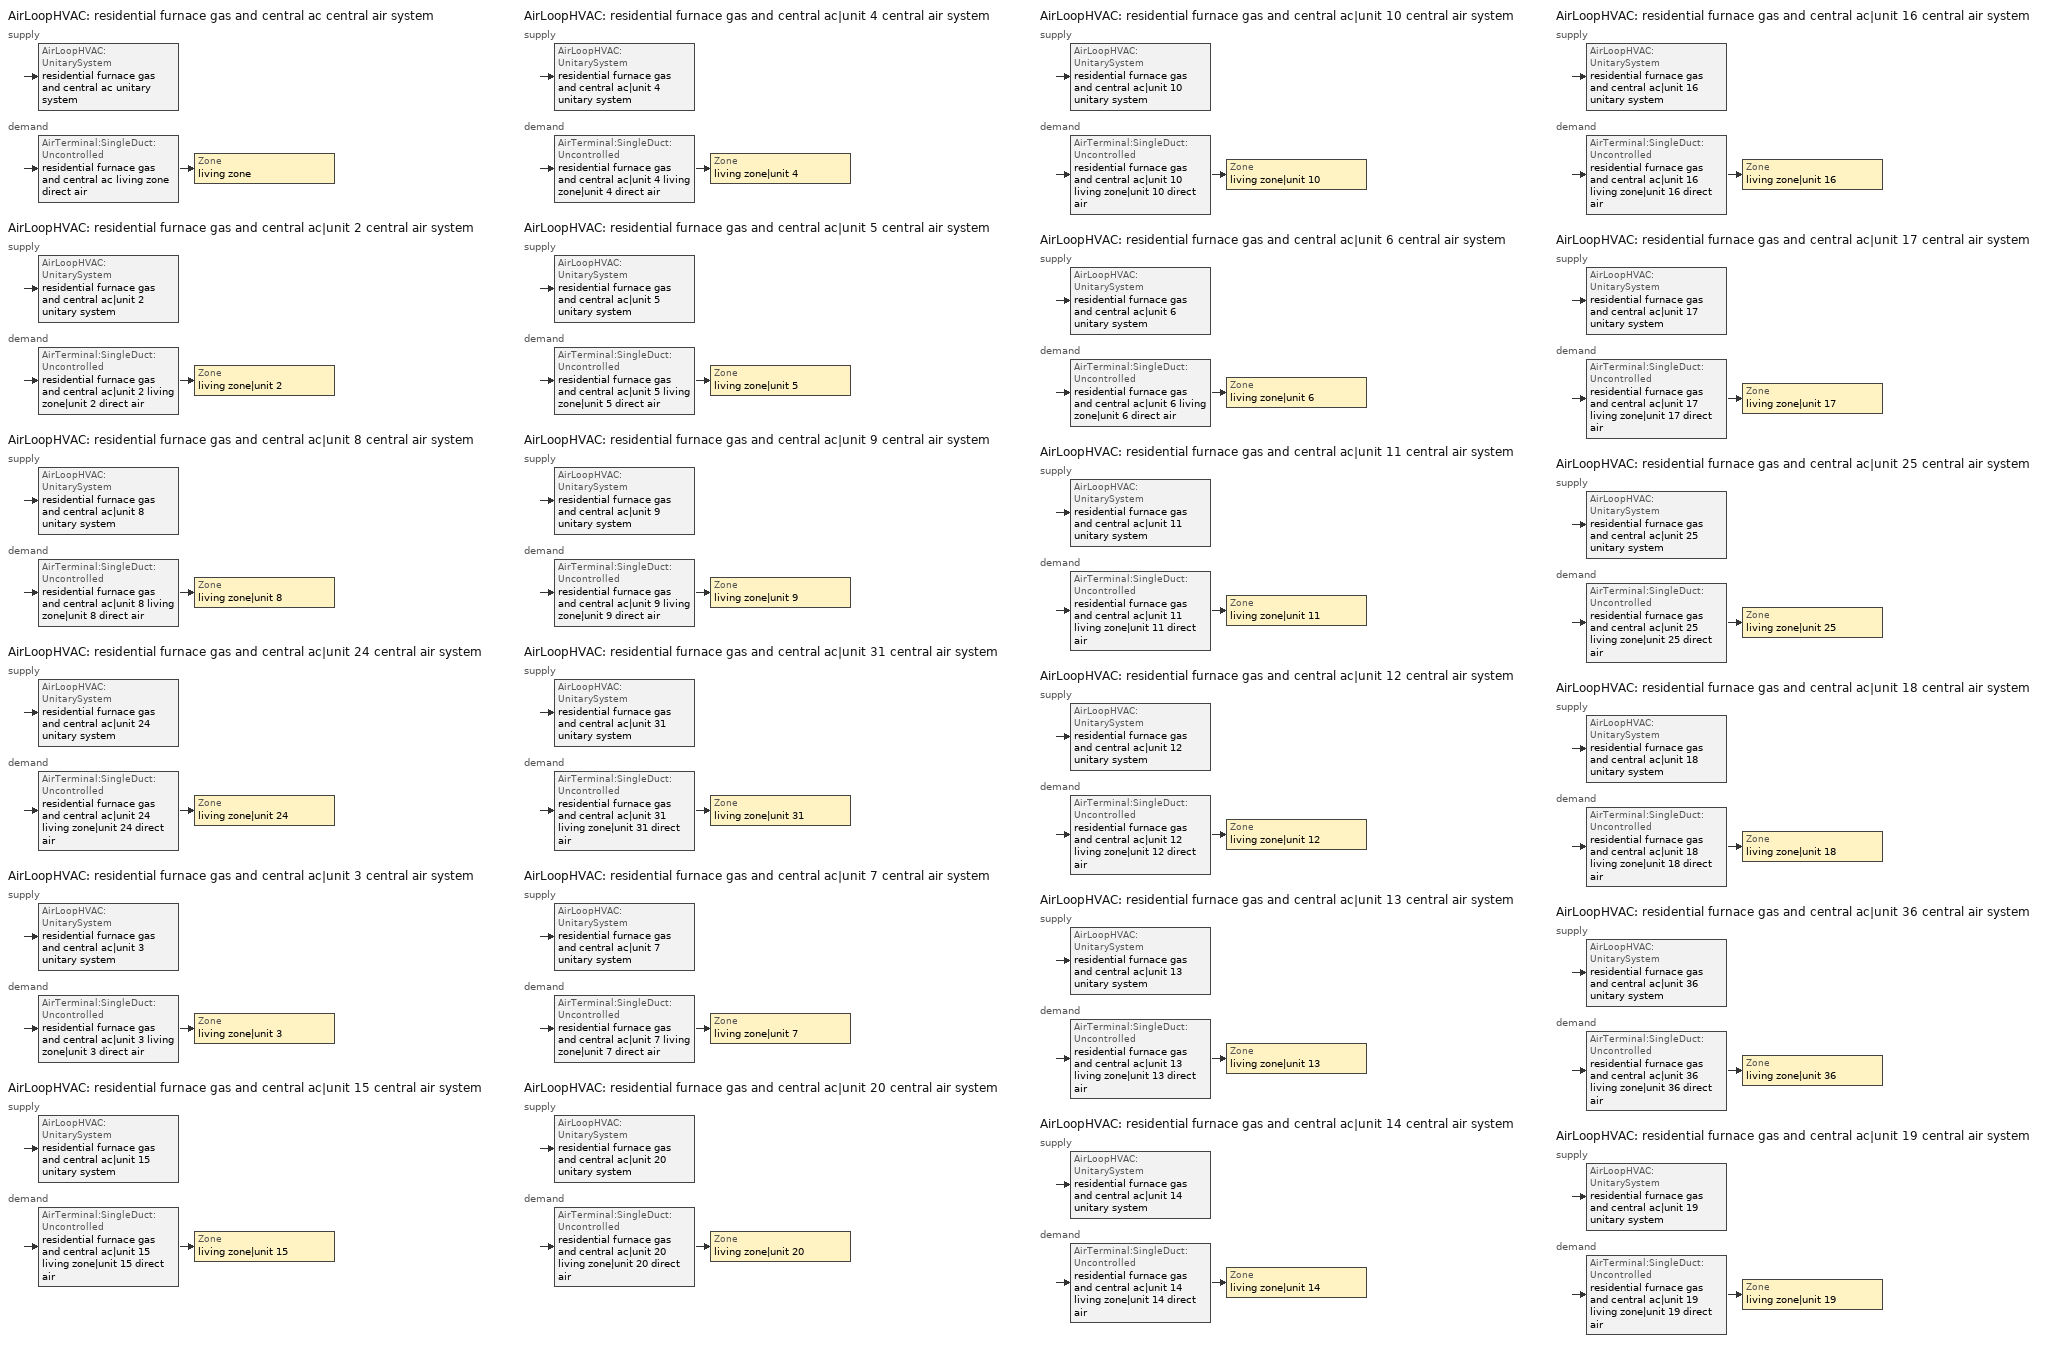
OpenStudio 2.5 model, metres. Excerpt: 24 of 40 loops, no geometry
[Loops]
AirLoopHVAC 'residential furnace gas and central ac central air system'
 supply: AirLoopHVAC:UnitarySystem 'residential furnace gas and central ac unitary system'
 demand: AirTerminal:SingleDuct:Uncontrolled 'residential furnace gas and central ac living zone direct air' > Zone 'living zone'
AirLoopHVAC 'residential furnace gas and central ac|unit 2 central air system'
 supply: AirLoopHVAC:UnitarySystem 'residential furnace gas and central ac|unit 2 unitary system'
 demand: AirTerminal:SingleDuct:Uncontrolled 'residential furnace gas and central ac|unit 2 living zone|unit 2 direct air' > Zone 'living zone|unit 2'
AirLoopHVAC 'residential furnace gas and central ac|unit 8 central air system'
 supply: AirLoopHVAC:UnitarySystem 'residential furnace gas and central ac|unit 8 unitary system'
 demand: AirTerminal:SingleDuct:Uncontrolled 'residential furnace gas and central ac|unit 8 living zone|unit 8 direct air' > Zone 'living zone|unit 8'
AirLoopHVAC 'residential furnace gas and central ac|unit 24 central air system'
 supply: AirLoopHVAC:UnitarySystem 'residential furnace gas and central ac|unit 24 unitary system'
 demand: AirTerminal:SingleDuct:Uncontrolled 'residential furnace gas and central ac|unit 24 living zone|unit 24 direct air' > Zone 'living zone|unit 24'
AirLoopHVAC 'residential furnace gas and central ac|unit 3 central air system'
 supply: AirLoopHVAC:UnitarySystem 'residential furnace gas and central ac|unit 3 unitary system'
 demand: AirTerminal:SingleDuct:Uncontrolled 'residential furnace gas and central ac|unit 3 living zone|unit 3 direct air' > Zone 'living zone|unit 3'
AirLoopHVAC 'residential furnace gas and central ac|unit 15 central air system'
 supply: AirLoopHVAC:UnitarySystem 'residential furnace gas and central ac|unit 15 unitary system'
 demand: AirTerminal:SingleDuct:Uncontrolled 'residential furnace gas and central ac|unit 15 living zone|unit 15 direct air' > Zone 'living zone|unit 15'
AirLoopHVAC 'residential furnace gas and central ac|unit 4 central air system'
 supply: AirLoopHVAC:UnitarySystem 'residential furnace gas and central ac|unit 4 unitary system'
 demand: AirTerminal:SingleDuct:Uncontrolled 'residential furnace gas and central ac|unit 4 living zone|unit 4 direct air' > Zone 'living zone|unit 4'
AirLoopHVAC 'residential furnace gas and central ac|unit 5 central air system'
 supply: AirLoopHVAC:UnitarySystem 'residential furnace gas and central ac|unit 5 unitary system'
 demand: AirTerminal:SingleDuct:Uncontrolled 'residential furnace gas and central ac|unit 5 living zone|unit 5 direct air' > Zone 'living zone|unit 5'
AirLoopHVAC 'residential furnace gas and central ac|unit 9 central air system'
 supply: AirLoopHVAC:UnitarySystem 'residential furnace gas and central ac|unit 9 unitary system'
 demand: AirTerminal:SingleDuct:Uncontrolled 'residential furnace gas and central ac|unit 9 living zone|unit 9 direct air' > Zone 'living zone|unit 9'
AirLoopHVAC 'residential furnace gas and central ac|unit 31 central air system'
 supply: AirLoopHVAC:UnitarySystem 'residential furnace gas and central ac|unit 31 unitary system'
 demand: AirTerminal:SingleDuct:Uncontrolled 'residential furnace gas and central ac|unit 31 living zone|unit 31 direct air' > Zone 'living zone|unit 31'
AirLoopHVAC 'residential furnace gas and central ac|unit 7 central air system'
 supply: AirLoopHVAC:UnitarySystem 'residential furnace gas and central ac|unit 7 unitary system'
 demand: AirTerminal:SingleDuct:Uncontrolled 'residential furnace gas and central ac|unit 7 living zone|unit 7 direct air' > Zone 'living zone|unit 7'
AirLoopHVAC 'residential furnace gas and central ac|unit 20 central air system'
 supply: AirLoopHVAC:UnitarySystem 'residential furnace gas and central ac|unit 20 unitary system'
 demand: AirTerminal:SingleDuct:Uncontrolled 'residential furnace gas and central ac|unit 20 living zone|unit 20 direct air' > Zone 'living zone|unit 20'
AirLoopHVAC 'residential furnace gas and central ac|unit 10 central air system'
 supply: AirLoopHVAC:UnitarySystem 'residential furnace gas and central ac|unit 10 unitary system'
 demand: AirTerminal:SingleDuct:Uncontrolled 'residential furnace gas and central ac|unit 10 living zone|unit 10 direct air' > Zone 'living zone|unit 10'
AirLoopHVAC 'residential furnace gas and central ac|unit 6 central air system'
 supply: AirLoopHVAC:UnitarySystem 'residential furnace gas and central ac|unit 6 unitary system'
 demand: AirTerminal:SingleDuct:Uncontrolled 'residential furnace gas and central ac|unit 6 living zone|unit 6 direct air' > Zone 'living zone|unit 6'
AirLoopHVAC 'residential furnace gas and central ac|unit 11 central air system'
 supply: AirLoopHVAC:UnitarySystem 'residential furnace gas and central ac|unit 11 unitary system'
 demand: AirTerminal:SingleDuct:Uncontrolled 'residential furnace gas and central ac|unit 11 living zone|unit 11 direct air' > Zone 'living zone|unit 11'
AirLoopHVAC 'residential furnace gas and central ac|unit 12 central air system'
 supply: AirLoopHVAC:UnitarySystem 'residential furnace gas and central ac|unit 12 unitary system'
 demand: AirTerminal:SingleDuct:Uncontrolled 'residential furnace gas and central ac|unit 12 living zone|unit 12 direct air' > Zone 'living zone|unit 12'
AirLoopHVAC 'residential furnace gas and central ac|unit 13 central air system'
 supply: AirLoopHVAC:UnitarySystem 'residential furnace gas and central ac|unit 13 unitary system'
 demand: AirTerminal:SingleDuct:Uncontrolled 'residential furnace gas and central ac|unit 13 living zone|unit 13 direct air' > Zone 'living zone|unit 13'
AirLoopHVAC 'residential furnace gas and central ac|unit 14 central air system'
 supply: AirLoopHVAC:UnitarySystem 'residential furnace gas and central ac|unit 14 unitary system'
 demand: AirTerminal:SingleDuct:Uncontrolled 'residential furnace gas and central ac|unit 14 living zone|unit 14 direct air' > Zone 'living zone|unit 14'
AirLoopHVAC 'residential furnace gas and central ac|unit 16 central air system'
 supply: AirLoopHVAC:UnitarySystem 'residential furnace gas and central ac|unit 16 unitary system'
 demand: AirTerminal:SingleDuct:Uncontrolled 'residential furnace gas and central ac|unit 16 living zone|unit 16 direct air' > Zone 'living zone|unit 16'
AirLoopHVAC 'residential furnace gas and central ac|unit 17 central air system'
 supply: AirLoopHVAC:UnitarySystem 'residential furnace gas and central ac|unit 17 unitary system'
 demand: AirTerminal:SingleDuct:Uncontrolled 'residential furnace gas and central ac|unit 17 living zone|unit 17 direct air' > Zone 'living zone|unit 17'
AirLoopHVAC 'residential furnace gas and central ac|unit 25 central air system'
 supply: AirLoopHVAC:UnitarySystem 'residential furnace gas and central ac|unit 25 unitary system'
 demand: AirTerminal:SingleDuct:Uncontrolled 'residential furnace gas and central ac|unit 25 living zone|unit 25 direct air' > Zone 'living zone|unit 25'
AirLoopHVAC 'residential furnace gas and central ac|unit 18 central air system'
 supply: AirLoopHVAC:UnitarySystem 'residential furnace gas and central ac|unit 18 unitary system'
 demand: AirTerminal:SingleDuct:Uncontrolled 'residential furnace gas and central ac|unit 18 living zone|unit 18 direct air' > Zone 'living zone|unit 18'
AirLoopHVAC 'residential furnace gas and central ac|unit 36 central air system'
 supply: AirLoopHVAC:UnitarySystem 'residential furnace gas and central ac|unit 36 unitary system'
 demand: AirTerminal:SingleDuct:Uncontrolled 'residential furnace gas and central ac|unit 36 living zone|unit 36 direct air' > Zone 'living zone|unit 36'
AirLoopHVAC 'residential furnace gas and central ac|unit 19 central air system'
 supply: AirLoopHVAC:UnitarySystem 'residential furnace gas and central ac|unit 19 unitary system'
 demand: AirTerminal:SingleDuct:Uncontrolled 'residential furnace gas and central ac|unit 19 living zone|unit 19 direct air' > Zone 'living zone|unit 19'
[Sizing:Zone] Zone Cooling Design Supply Air Temperature Input Method=SupplyAirTemperature; Zone Cooling Design Supply Air Temperature {C}=14; Zone Cooling Design Supply Air Temperature Difference {deltaC}=11.11; Zone Heating Design Supply Air Temperature Input Method=SupplyAirTemperature; Zone Heating Design Supply Air Temperature {C}=40; Zone Heating Design Supply Air Temperature Difference {deltaC}=11.11; Zone Cooling Design Supply Air Humidity Ratio {kg-H2O/kg-air}=0.0085; Zone Heating Design Supply Air Humidity Ratio {kg-H2O/kg-air}=0.008; Cooling Design Air Flow Method=DesignDay; Heating Design Air Flow Method=DesignDay; Account for Dedicated Outdoor Air System=No; Dedicated Outdoor Air System Control Strategy=NeutralSupplyAir; Dedicated Outdoor Air Low Setpoint Temperature for Design {C}=autosize; Dedicated Outdoor Air High Setpoint Temperature for Design {C}=autosize
living zone; living zone|unit 2; living zone|unit 3; living zone|unit 4; living zone|unit 5; living zone|unit 6; living zone|unit 7; living zone|unit 8; living zone|unit 9; living zone|unit 10; living zone|unit 11; living zone|unit 12; living zone|unit 13; living zone|unit 14; living zone|unit 15; living zone|unit 16; living zone|unit 17; living zone|unit 18; living zone|unit 19; living zone|unit 20; living zone|unit 24; living zone|unit 25; living zone|unit 31; living zone|unit 36
[Zone equipment]
living zone: residential furnace gas and central ac living zone direct air
living zone|unit 2: residential furnace gas and central ac|unit 2 living zone|unit 2 direct air
living zone|unit 3: residential furnace gas and central ac|unit 3 living zone|unit 3 direct air
living zone|unit 4: residential furnace gas and central ac|unit 4 living zone|unit 4 direct air
living zone|unit 5: residential furnace gas and central ac|unit 5 living zone|unit 5 direct air
living zone|unit 6: residential furnace gas and central ac|unit 6 living zone|unit 6 direct air
living zone|unit 7: residential furnace gas and central ac|unit 7 living zone|unit 7 direct air
living zone|unit 8: residential furnace gas and central ac|unit 8 living zone|unit 8 direct air
living zone|unit 9: residential furnace gas and central ac|unit 9 living zone|unit 9 direct air
living zone|unit 10: residential furnace gas and central ac|unit 10 living zone|unit 10 direct air
living zone|unit 11: residential furnace gas and central ac|unit 11 living zone|unit 11 direct air
living zone|unit 12: residential furnace gas and central ac|unit 12 living zone|unit 12 direct air
living zone|unit 13: residential furnace gas and central ac|unit 13 living zone|unit 13 direct air
living zone|unit 14: residential furnace gas and central ac|unit 14 living zone|unit 14 direct air
living zone|unit 15: residential furnace gas and central ac|unit 15 living zone|unit 15 direct air
living zone|unit 16: residential furnace gas and central ac|unit 16 living zone|unit 16 direct air
living zone|unit 17: residential furnace gas and central ac|unit 17 living zone|unit 17 direct air
living zone|unit 18: residential furnace gas and central ac|unit 18 living zone|unit 18 direct air
living zone|unit 19: residential furnace gas and central ac|unit 19 living zone|unit 19 direct air
living zone|unit 20: residential furnace gas and central ac|unit 20 living zone|unit 20 direct air
living zone|unit 24: residential furnace gas and central ac|unit 24 living zone|unit 24 direct air
living zone|unit 25: residential furnace gas and central ac|unit 25 living zone|unit 25 direct air
living zone|unit 31: residential furnace gas and central ac|unit 31 living zone|unit 31 direct air
living zone|unit 36: residential furnace gas and central ac|unit 36 living zone|unit 36 direct air
[Coil:Heating:Gas] Availability Schedule=residential heating season; Gas Burner Efficiency=0.78; Nominal Capacity {W}=AutoSize; Parasitic Electric Load {W}=0; Parasitic Gas Load {W}=0; Fuel Type=NaturalGas
residential furnace gas heating coil; residential furnace gas|unit 2 heating coil; residential furnace gas|unit 8 heating coil; residential furnace gas|unit 24 heating coil; residential furnace gas|unit 3 heating coil; residential furnace gas|unit 15 heating coil; residential furnace gas|unit 4 heating coil; residential furnace gas|unit 5 heating coil; residential furnace gas|unit 9 heating coil; residential furnace gas|unit 31 heating coil; residential furnace gas|unit 7 heating coil; residential furnace gas|unit 20 heating coil; residential furnace gas|unit 10 heating coil; residential furnace gas|unit 6 heating coil; residential furnace gas|unit 11 heating coil; residential furnace gas|unit 12 heating coil; residential furnace gas|unit 13 heating coil; residential furnace gas|unit 14 heating coil; residential furnace gas|unit 16 heating coil; residential furnace gas|unit 17 heating coil; residential furnace gas|unit 25 heating coil; residential furnace gas|unit 18 heating coil; residential furnace gas|unit 36 heating coil; residential furnace gas|unit 19 heating coil
[Coil:Cooling:DX:SingleSpeed] Availability Schedule=residential cooling season; Rated Total Cooling Capacity {W}=autosize; Rated Sensible Heat Ratio=0.740403; Rated COP {W/W}=3.95054; Rated Air Flow Rate {m3/s}=autosize; Rated Evaporator Fan Power Per Volume Flow Rate {W/(m3/s)}=773.391; Nominal Time for Condensate Removal to Begin {s}=1000; Ratio of Initial Moisture Evaporation Rate and Steady State Latent Capacity=1.5; Maximum Cycling Rate {cycles/hr}=3; Latent Capacity Time Constant {s}=45; Condenser Type=AirCooled; Evaporative Condenser Effectiveness=0; Evaporative Condenser Air Flow Rate {m3/s}=Autosize; Evaporative Condenser Pump Rated Power Consumption {W}=Autosize; Crankcase Heater Capacity {W}=0; Maximum Outdoor Dry-Bulb Temperature for Crankcase Heater Operation {C}=12.7778; Basin Heater Capacity {W/K}=0; Basin Heater Setpoint Temperature {C}=10
Name | Total Cooling Capacity Function of Temperature Curve | Total Cooling Capacity Function of Flow Fraction Curve | Energy Input Ratio Function of Temperature Curve | Energy Input Ratio Function of Flow Fraction Curve | Part Load Fraction Correlation Curve
residential central ac cooling coil | Cool-Cap-fT1 | Cool-Cap-fFF1 | Cool-EIR-fT1 | Cool-EIR-fFF1 | Cool-PLF-fPLR1
residential central ac|unit 2 cooling coil | Cool-Cap-fT1 1 | Cool-Cap-fFF1 1 | Cool-EIR-fT1 1 | Cool-EIR-fFF1 1 | Cool-PLF-fPLR1 1
residential central ac|unit 8 cooling coil | Cool-Cap-fT1 2 | Cool-Cap-fFF1 2 | Cool-EIR-fT1 2 | Cool-EIR-fFF1 2 | Cool-PLF-fPLR1 2
residential central ac|unit 24 cooling coil | Cool-Cap-fT1 3 | Cool-Cap-fFF1 3 | Cool-EIR-fT1 3 | Cool-EIR-fFF1 3 | Cool-PLF-fPLR1 3
residential central ac|unit 3 cooling coil | Cool-Cap-fT1 4 | Cool-Cap-fFF1 4 | Cool-EIR-fT1 4 | Cool-EIR-fFF1 4 | Cool-PLF-fPLR1 4
residential central ac|unit 15 cooling coil | Cool-Cap-fT1 5 | Cool-Cap-fFF1 5 | Cool-EIR-fT1 5 | Cool-EIR-fFF1 5 | Cool-PLF-fPLR1 5
residential central ac|unit 4 cooling coil | Cool-Cap-fT1 6 | Cool-Cap-fFF1 6 | Cool-EIR-fT1 6 | Cool-EIR-fFF1 6 | Cool-PLF-fPLR1 6
residential central ac|unit 5 cooling coil | Cool-Cap-fT1 7 | Cool-Cap-fFF1 7 | Cool-EIR-fT1 7 | Cool-EIR-fFF1 7 | Cool-PLF-fPLR1 7
residential central ac|unit 9 cooling coil | Cool-Cap-fT1 8 | Cool-Cap-fFF1 8 | Cool-EIR-fT1 8 | Cool-EIR-fFF1 8 | Cool-PLF-fPLR1 8
residential central ac|unit 31 cooling coil | Cool-Cap-fT1 9 | Cool-Cap-fFF1 9 | Cool-EIR-fT1 9 | Cool-EIR-fFF1 9 | Cool-PLF-fPLR1 9
residential central ac|unit 7 cooling coil | Cool-Cap-fT1 10 | Cool-Cap-fFF1 10 | Cool-EIR-fT1 10 | Cool-EIR-fFF1 10 | Cool-PLF-fPLR1 10
residential central ac|unit 20 cooling coil | Cool-Cap-fT1 11 | Cool-Cap-fFF1 11 | Cool-EIR-fT1 11 | Cool-EIR-fFF1 11 | Cool-PLF-fPLR1 11
residential central ac|unit 10 cooling coil | Cool-Cap-fT1 12 | Cool-Cap-fFF1 12 | Cool-EIR-fT1 12 | Cool-EIR-fFF1 12 | Cool-PLF-fPLR1 12
residential central ac|unit 6 cooling coil | Cool-Cap-fT1 13 | Cool-Cap-fFF1 13 | Cool-EIR-fT1 13 | Cool-EIR-fFF1 13 | Cool-PLF-fPLR1 13
residential central ac|unit 11 cooling coil | Cool-Cap-fT1 14 | Cool-Cap-fFF1 14 | Cool-EIR-fT1 14 | Cool-EIR-fFF1 14 | Cool-PLF-fPLR1 14
residential central ac|unit 12 cooling coil | Cool-Cap-fT1 15 | Cool-Cap-fFF1 15 | Cool-EIR-fT1 15 | Cool-EIR-fFF1 15 | Cool-PLF-fPLR1 15
residential central ac|unit 13 cooling coil | Cool-Cap-fT1 16 | Cool-Cap-fFF1 16 | Cool-EIR-fT1 16 | Cool-EIR-fFF1 16 | Cool-PLF-fPLR1 16
residential central ac|unit 14 cooling coil | Cool-Cap-fT1 17 | Cool-Cap-fFF1 17 | Cool-EIR-fT1 17 | Cool-EIR-fFF1 17 | Cool-PLF-fPLR1 17
residential central ac|unit 16 cooling coil | Cool-Cap-fT1 18 | Cool-Cap-fFF1 18 | Cool-EIR-fT1 18 | Cool-EIR-fFF1 18 | Cool-PLF-fPLR1 18
residential central ac|unit 17 cooling coil | Cool-Cap-fT1 19 | Cool-Cap-fFF1 19 | Cool-EIR-fT1 19 | Cool-EIR-fFF1 19 | Cool-PLF-fPLR1 19
residential central ac|unit 25 cooling coil | Cool-Cap-fT1 20 | Cool-Cap-fFF1 20 | Cool-EIR-fT1 20 | Cool-EIR-fFF1 20 | Cool-PLF-fPLR1 20
residential central ac|unit 18 cooling coil | Cool-Cap-fT1 21 | Cool-Cap-fFF1 21 | Cool-EIR-fT1 21 | Cool-EIR-fFF1 21 | Cool-PLF-fPLR1 21
residential central ac|unit 36 cooling coil | Cool-Cap-fT1 22 | Cool-Cap-fFF1 22 | Cool-EIR-fT1 22 | Cool-EIR-fFF1 22 | Cool-PLF-fPLR1 22
residential central ac|unit 19 cooling coil | Cool-Cap-fT1 23 | Cool-Cap-fFF1 23 | Cool-EIR-fT1 23 | Cool-EIR-fFF1 23 | Cool-PLF-fPLR1 23
[Fan:OnOff] Availability Schedule=Always On Discrete; Fan Efficiency=0.117562; Pressure Rise {Pa}=124.55; Maximum Flow Rate {m3/s}=autosize; Motor Efficiency=1; Motor In Airstream Fraction=1
Name | Fan Power Ratio Function of Speed Ratio Curve | Fan Efficiency Ratio Function of Speed Ratio Curve
residential furnace gas and central ac supply fan | Fan On Off Power Curve 40 | Fan On Off Efficiency Curve 40
residential furnace gas and central ac|unit 2 supply fan | Fan On Off Power Curve 41 | Fan On Off Efficiency Curve 41
residential furnace gas and central ac|unit 8 supply fan | Fan On Off Power Curve 42 | Fan On Off Efficiency Curve 42
residential furnace gas and central ac|unit 24 supply fan | Fan On Off Power Curve 43 | Fan On Off Efficiency Curve 43
residential furnace gas and central ac|unit 3 supply fan | Fan On Off Power Curve 44 | Fan On Off Efficiency Curve 44
residential furnace gas and central ac|unit 15 supply fan | Fan On Off Power Curve 45 | Fan On Off Efficiency Curve 45
residential furnace gas and central ac|unit 4 supply fan | Fan On Off Power Curve 46 | Fan On Off Efficiency Curve 46
residential furnace gas and central ac|unit 5 supply fan | Fan On Off Power Curve 47 | Fan On Off Efficiency Curve 47
residential furnace gas and central ac|unit 9 supply fan | Fan On Off Power Curve 48 | Fan On Off Efficiency Curve 48
residential furnace gas and central ac|unit 31 supply fan | Fan On Off Power Curve 49 | Fan On Off Efficiency Curve 49
residential furnace gas and central ac|unit 7 supply fan | Fan On Off Power Curve 50 | Fan On Off Efficiency Curve 50
residential furnace gas and central ac|unit 20 supply fan | Fan On Off Power Curve 51 | Fan On Off Efficiency Curve 51
residential furnace gas and central ac|unit 10 supply fan | Fan On Off Power Curve 52 | Fan On Off Efficiency Curve 52
residential furnace gas and central ac|unit 6 supply fan | Fan On Off Power Curve 53 | Fan On Off Efficiency Curve 53
residential furnace gas and central ac|unit 11 supply fan | Fan On Off Power Curve 54 | Fan On Off Efficiency Curve 54
residential furnace gas and central ac|unit 12 supply fan | Fan On Off Power Curve 55 | Fan On Off Efficiency Curve 55
residential furnace gas and central ac|unit 13 supply fan | Fan On Off Power Curve 56 | Fan On Off Efficiency Curve 56
residential furnace gas and central ac|unit 14 supply fan | Fan On Off Power Curve 57 | Fan On Off Efficiency Curve 57
residential furnace gas and central ac|unit 16 supply fan | Fan On Off Power Curve 58 | Fan On Off Efficiency Curve 58
residential furnace gas and central ac|unit 17 supply fan | Fan On Off Power Curve 59 | Fan On Off Efficiency Curve 59
residential furnace gas and central ac|unit 25 supply fan | Fan On Off Power Curve 60 | Fan On Off Efficiency Curve 60
residential furnace gas and central ac|unit 18 supply fan | Fan On Off Power Curve 61 | Fan On Off Efficiency Curve 61
residential furnace gas and central ac|unit 36 supply fan | Fan On Off Power Curve 62 | Fan On Off Efficiency Curve 62
residential furnace gas and central ac|unit 19 supply fan | Fan On Off Power Curve 63 | Fan On Off Efficiency Curve 63
[AirLoopHVAC:UnitarySystem] Control Type=Load; Dehumidification Control Type=None; Availability Schedule=Always On Discrete; Fan Placement=BlowThrough; Supply Air Fan Operating Mode Schedule=Always Off Discrete; DX Heating Coil Sizing Ratio=1; Use DOAS DX Cooling Coil=No; DOAS DX Cooling Coil Leaving Minimum Air Temperature {C}=2; Latent Load Control=SensibleOnlyLoadControl; Supply Air Flow Rate During Cooling Operation {m3/s}=autosize; Supply Air Flow Rate During Heating Operation {m3/s}=autosize; Supply Air Flow Rate When No Cooling or Heating is Required {m3/s}=0; Maximum Supply Air Temperature {C}=48.8889; Maximum Outdoor Dry-Bulb Temperature for Supplemental Heater Operation {C}=21; Maximum Cycling Rate {cycles/hr}=2.5; Heat Pump Time Constant {s}=60; Fraction of On-Cycle Power Use=0.01; Heat Pump Fan Delay Time {s}=60; Ancilliary On-Cycle Electric Power {W}=0; Ancilliary Off-Cycle Electric Power {W}=0
Name | Controlling Zone or Thermostat Location | Supply Fan | Heating Coil | Cooling Coil
residential furnace gas and central ac unitary system | living zone | residential furnace gas and central ac supply fan | residential furnace gas heating coil | residential central ac cooling coil
residential furnace gas and central ac|unit 2 unitary system | living zone|unit 2 | residential furnace gas and central ac|unit 2 supply fan | residential furnace gas|unit 2 heating coil | residential central ac|unit 2 cooling coil
residential furnace gas and central ac|unit 8 unitary system | living zone|unit 8 | residential furnace gas and central ac|unit 8 supply fan | residential furnace gas|unit 8 heating coil | residential central ac|unit 8 cooling coil
residential furnace gas and central ac|unit 24 unitary system | living zone|unit 24 | residential furnace gas and central ac|unit 24 supply fan | residential furnace gas|unit 24 heating coil | residential central ac|unit 24 cooling coil
residential furnace gas and central ac|unit 3 unitary system | living zone|unit 3 | residential furnace gas and central ac|unit 3 supply fan | residential furnace gas|unit 3 heating coil | residential central ac|unit 3 cooling coil
residential furnace gas and central ac|unit 15 unitary system | living zone|unit 15 | residential furnace gas and central ac|unit 15 supply fan | residential furnace gas|unit 15 heating coil | residential central ac|unit 15 cooling coil
residential furnace gas and central ac|unit 4 unitary system | living zone|unit 4 | residential furnace gas and central ac|unit 4 supply fan | residential furnace gas|unit 4 heating coil | residential central ac|unit 4 cooling coil
residential furnace gas and central ac|unit 5 unitary system | living zone|unit 5 | residential furnace gas and central ac|unit 5 supply fan | residential furnace gas|unit 5 heating coil | residential central ac|unit 5 cooling coil
residential furnace gas and central ac|unit 9 unitary system | living zone|unit 9 | residential furnace gas and central ac|unit 9 supply fan | residential furnace gas|unit 9 heating coil | residential central ac|unit 9 cooling coil
residential furnace gas and central ac|unit 31 unitary system | living zone|unit 31 | residential furnace gas and central ac|unit 31 supply fan | residential furnace gas|unit 31 heating coil | residential central ac|unit 31 cooling coil
residential furnace gas and central ac|unit 7 unitary system | living zone|unit 7 | residential furnace gas and central ac|unit 7 supply fan | residential furnace gas|unit 7 heating coil | residential central ac|unit 7 cooling coil
residential furnace gas and central ac|unit 20 unitary system | living zone|unit 20 | residential furnace gas and central ac|unit 20 supply fan | residential furnace gas|unit 20 heating coil | residential central ac|unit 20 cooling coil
residential furnace gas and central ac|unit 10 unitary system | living zone|unit 10 | residential furnace gas and central ac|unit 10 supply fan | residential furnace gas|unit 10 heating coil | residential central ac|unit 10 cooling coil
residential furnace gas and central ac|unit 6 unitary system | living zone|unit 6 | residential furnace gas and central ac|unit 6 supply fan | residential furnace gas|unit 6 heating coil | residential central ac|unit 6 cooling coil
residential furnace gas and central ac|unit 11 unitary system | living zone|unit 11 | residential furnace gas and central ac|unit 11 supply fan | residential furnace gas|unit 11 heating coil | residential central ac|unit 11 cooling coil
residential furnace gas and central ac|unit 12 unitary system | living zone|unit 12 | residential furnace gas and central ac|unit 12 supply fan | residential furnace gas|unit 12 heating coil | residential central ac|unit 12 cooling coil
residential furnace gas and central ac|unit 13 unitary system | living zone|unit 13 | residential furnace gas and central ac|unit 13 supply fan | residential furnace gas|unit 13 heating coil | residential central ac|unit 13 cooling coil
residential furnace gas and central ac|unit 14 unitary system | living zone|unit 14 | residential furnace gas and central ac|unit 14 supply fan | residential furnace gas|unit 14 heating coil | residential central ac|unit 14 cooling coil
residential furnace gas and central ac|unit 16 unitary system | living zone|unit 16 | residential furnace gas and central ac|unit 16 supply fan | residential furnace gas|unit 16 heating coil | residential central ac|unit 16 cooling coil
residential furnace gas and central ac|unit 17 unitary system | living zone|unit 17 | residential furnace gas and central ac|unit 17 supply fan | residential furnace gas|unit 17 heating coil | residential central ac|unit 17 cooling coil
residential furnace gas and central ac|unit 25 unitary system | living zone|unit 25 | residential furnace gas and central ac|unit 25 supply fan | residential furnace gas|unit 25 heating coil | residential central ac|unit 25 cooling coil
residential furnace gas and central ac|unit 18 unitary system | living zone|unit 18 | residential furnace gas and central ac|unit 18 supply fan | residential furnace gas|unit 18 heating coil | residential central ac|unit 18 cooling coil
residential furnace gas and central ac|unit 36 unitary system | living zone|unit 36 | residential furnace gas and central ac|unit 36 supply fan | residential furnace gas|unit 36 heating coil | residential central ac|unit 36 cooling coil
residential furnace gas and central ac|unit 19 unitary system | living zone|unit 19 | residential furnace gas and central ac|unit 19 supply fan | residential furnace gas|unit 19 heating coil | residential central ac|unit 19 cooling coil
[AirLoopHVAC] Availability Schedule=Always On Discrete; Design Supply Air Flow Rate {m3/s}=AutoSize
residential furnace gas and central ac central air system; residential furnace gas and central ac|unit 2 central air system; residential furnace gas and central ac|unit 8 central air system; residential furnace gas and central ac|unit 24 central air system; residential furnace gas and central ac|unit 3 central air system; residential furnace gas and central ac|unit 15 central air system; residential furnace gas and central ac|unit 4 central air system; residential furnace gas and central ac|unit 5 central air system; residential furnace gas and central ac|unit 9 central air system; residential furnace gas and central ac|unit 31 central air system; residential furnace gas and central ac|unit 7 central air system; residential furnace gas and central ac|unit 20 central air system; residential furnace gas and central ac|unit 10 central air system; residential furnace gas and central ac|unit 6 central air system; residential furnace gas and central ac|unit 11 central air system; residential furnace gas and central ac|unit 12 central air system; residential furnace gas and central ac|unit 13 central air system; residential furnace gas and central ac|unit 14 central air system; residential furnace gas and central ac|unit 16 central air system; residential furnace gas and central ac|unit 17 central air system; residential furnace gas and central ac|unit 25 central air system; residential furnace gas and central ac|unit 18 central air system; residential furnace gas and central ac|unit 36 central air system; residential furnace gas and central ac|unit 19 central air system
[Sizing:System] Type of Load to Size On=Sensible; Design Outdoor Air Flow Rate {m3/s}=Autosize; Minimum System Air Flow Ratio=0.3; Preheat Design Temperature {C}=7; Preheat Design Humidity Ratio {kg-H2O/kg-Air}=0.008; Precool Design Temperature {C}=12.8; Precool Design Humidity Ratio {kg-H2O/kg-Air}=0.008; Central Cooling Design Supply Air Temperature {C}=12.8; Central Heating Design Supply Air Temperature {C}=16.7; Sizing Option=NonCoincident; 100% Outdoor Air in Cooling=Yes; 100% Outdoor Air in Heating=Yes; Central Cooling Design Supply Air Humidity Ratio {kg-H2O/kg-Air}=0.0085; Central Heating Design Supply Air Humidity Ratio {kg-H2O/kg-Air}=0.008; Cooling Design Air Flow Method=DesignDay; Cooling Design Air Flow Rate {m3/s}=0; Heating Design Air Flow Method=DesignDay; Heating Design Air Flow Rate {m3/s}=0; System Outdoor Air Method=ZoneSum; Zone Maximum Outdoor Air Fraction=1; Cooling Supply Air Flow Rate Per Floor Area {m3/s-m2}=0.00996765; Cooling Fraction of Autosized Cooling Supply Air Flow Rate=1; Cooling Supply Air Flow Rate Per Unit Cooling Capacity {m3/s-W}=3.94755e-05; Heating Supply Air Flow Rate Per Floor Area {m3/s-m2}=0.00996765; Heating Fraction of Autosized Heating Supply Air Flow Rate=1; Heating Fraction of Autosized Cooling Supply Air Flow Rate=1; Heating Supply Air Flow Rate Per Unit Heating Capacity {m3/s-W}=3.15882e-05; Cooling Design Capacity Method=CoolingDesignCapacity; Cooling Design Capacity {W}=autosize; Cooling Design Capacity Per Floor Area {W/m2}=234.7; Fraction of Autosized Cooling Design Capacity=1; Heating Design Capacity Method=HeatingDesignCapacity; Heating Design Capacity {W}=autosize; Heating Design Capacity Per Floor Area {W/m2}=157; Fraction of Autosized Heating Design Capacity=1; Central Cooling Capacity Control Method=OnOff
residential furnace gas and central ac central air system; residential furnace gas and central ac|unit 2 central air system; residential furnace gas and central ac|unit 8 central air system; residential furnace gas and central ac|unit 24 central air system; residential furnace gas and central ac|unit 3 central air system; residential furnace gas and central ac|unit 15 central air system; residential furnace gas and central ac|unit 4 central air system; residential furnace gas and central ac|unit 5 central air system; residential furnace gas and central ac|unit 9 central air system; residential furnace gas and central ac|unit 31 central air system; residential furnace gas and central ac|unit 7 central air system; residential furnace gas and central ac|unit 20 central air system; residential furnace gas and central ac|unit 10 central air system; residential furnace gas and central ac|unit 6 central air system; residential furnace gas and central ac|unit 11 central air system; residential furnace gas and central ac|unit 12 central air system; residential furnace gas and central ac|unit 13 central air system; residential furnace gas and central ac|unit 14 central air system; residential furnace gas and central ac|unit 16 central air system; residential furnace gas and central ac|unit 17 central air system; residential furnace gas and central ac|unit 25 central air system; residential furnace gas and central ac|unit 18 central air system; residential furnace gas and central ac|unit 36 central air system; residential furnace gas and central ac|unit 19 central air system
[AirTerminal:SingleDuct:Uncontrolled] Availability Schedule=Always On Discrete; Maximum Air Flow Rate {m3/s}=AutoSize
residential furnace gas and central ac living zone direct air; residential furnace gas and central ac|unit 2 living zone|unit 2 direct air; residential furnace gas and central ac|unit 8 living zone|unit 8 direct air; residential furnace gas and central ac|unit 24 living zone|unit 24 direct air; residential furnace gas and central ac|unit 3 living zone|unit 3 direct air; residential furnace gas and central ac|unit 15 living zone|unit 15 direct air; residential furnace gas and central ac|unit 4 living zone|unit 4 direct air; residential furnace gas and central ac|unit 5 living zone|unit 5 direct air; residential furnace gas and central ac|unit 9 living zone|unit 9 direct air; residential furnace gas and central ac|unit 31 living zone|unit 31 direct air; residential furnace gas and central ac|unit 7 living zone|unit 7 direct air; residential furnace gas and central ac|unit 20 living zone|unit 20 direct air; residential furnace gas and central ac|unit 10 living zone|unit 10 direct air; residential furnace gas and central ac|unit 6 living zone|unit 6 direct air; residential furnace gas and central ac|unit 11 living zone|unit 11 direct air; residential furnace gas and central ac|unit 12 living zone|unit 12 direct air; residential furnace gas and central ac|unit 13 living zone|unit 13 direct air; residential furnace gas and central ac|unit 14 living zone|unit 14 direct air; residential furnace gas and central ac|unit 16 living zone|unit 16 direct air; residential furnace gas and central ac|unit 17 living zone|unit 17 direct air; residential furnace gas and central ac|unit 25 living zone|unit 25 direct air; residential furnace gas and central ac|unit 18 living zone|unit 18 direct air; residential furnace gas and central ac|unit 36 living zone|unit 36 direct air; residential furnace gas and central ac|unit 19 living zone|unit 19 direct air
[Schedule:Constant]
Name | Value
Always On Discrete | 1
Always Off Discrete | 0
[Curve:Exponent] Coefficient1 Constant=1; Coefficient2 Constant=0; Coefficient3 Constant=0; Minimum Value of x=0; Maximum Value of x=1
Fan On Off Power Curve 40; Fan On Off Power Curve 41; Fan On Off Power Curve 42; Fan On Off Power Curve 43; Fan On Off Power Curve 44; Fan On Off Power Curve 45; Fan On Off Power Curve 46; Fan On Off Power Curve 47; Fan On Off Power Curve 48; Fan On Off Power Curve 49; Fan On Off Power Curve 50; Fan On Off Power Curve 51; Fan On Off Power Curve 52; Fan On Off Power Curve 53; Fan On Off Power Curve 54; Fan On Off Power Curve 55; Fan On Off Power Curve 56; Fan On Off Power Curve 57; Fan On Off Power Curve 58; Fan On Off Power Curve 59; Fan On Off Power Curve 60; Fan On Off Power Curve 61; Fan On Off Power Curve 62; Fan On Off Power Curve 63
[Curve:Cubic] Coefficient1 Constant=1; Coefficient2 x=0; Coefficient3 x**2=0; Coefficient4 x**3=0; Minimum Value of x=0; Maximum Value of x=1
Fan On Off Efficiency Curve 40; Fan On Off Efficiency Curve 41; Fan On Off Efficiency Curve 42; Fan On Off Efficiency Curve 43; Fan On Off Efficiency Curve 44; Fan On Off Efficiency Curve 45; Fan On Off Efficiency Curve 46; Fan On Off Efficiency Curve 47; Fan On Off Efficiency Curve 48; Fan On Off Efficiency Curve 49; Fan On Off Efficiency Curve 50; Fan On Off Efficiency Curve 51; Fan On Off Efficiency Curve 52; Fan On Off Efficiency Curve 53; Fan On Off Efficiency Curve 54; Fan On Off Efficiency Curve 55; Fan On Off Efficiency Curve 56; Fan On Off Efficiency Curve 57; Fan On Off Efficiency Curve 58; Fan On Off Efficiency Curve 59; Fan On Off Efficiency Curve 60; Fan On Off Efficiency Curve 61; Fan On Off Efficiency Curve 62; Fan On Off Efficiency Curve 63
[Curve:Biquadratic] Minimum Value of x=13.88; Maximum Value of x=23.88; Minimum Value of y=18.33; Maximum Value of y=51.66
Name | Coefficient1 Constant | Coefficient2 x | Coefficient3 x**2 | Coefficient4 y | Coefficient5 y**2 | Coefficient6 x*y
Cool-Cap-fT1; Cool-Cap-fT1 1; Cool-Cap-fT1 2; Cool-Cap-fT1 3; Cool-Cap-fT1 4; Cool-Cap-fT1 5; Cool-Cap-fT1 6; Cool-Cap-fT1 7; Cool-Cap-fT1 8; Cool-Cap-fT1 9; Cool-Cap-fT1 10; Cool-Cap-fT1 11; Cool-Cap-fT1 12; Cool-Cap-fT1 13; Cool-Cap-fT1 14; Cool-Cap-fT1 15; Cool-Cap-fT1 16; Cool-Cap-fT1 17; Cool-Cap-fT1 18; Cool-Cap-fT1 19; Cool-Cap-fT1 20; Cool-Cap-fT1 21; Cool-Cap-fT1 22; Cool-Cap-fT1 23 | 1.5509 | -0.0750501 | 0.00309714 | 0.00240111 | -5.0544e-05 | -0.000427281
Cool-EIR-fT1; Cool-EIR-fT1 1; Cool-EIR-fT1 2; Cool-EIR-fT1 3; Cool-EIR-fT1 4; Cool-EIR-fT1 5; Cool-EIR-fT1 6; Cool-EIR-fT1 7; Cool-EIR-fT1 8; Cool-EIR-fT1 9; Cool-EIR-fT1 10; Cool-EIR-fT1 11; Cool-EIR-fT1 12; Cool-EIR-fT1 13; Cool-EIR-fT1 14; Cool-EIR-fT1 15; Cool-EIR-fT1 16; Cool-EIR-fT1 17; Cool-EIR-fT1 18; Cool-EIR-fT1 19; Cool-EIR-fT1 20; Cool-EIR-fT1 21; Cool-EIR-fT1 22; Cool-EIR-fT1 23 | -0.304283 | 0.118048 | -0.00342467 | -0.00626191 | 0.000695427 | -0.000469975
[Curve:Quadratic] Minimum Value of x=0
Name | Coefficient1 Constant | Coefficient2 x | Coefficient3 x**2 | Maximum Value of x | Minimum Curve Output | Maximum Curve Output
Cool-PLF-fPLR1; Cool-PLF-fPLR1 1; Cool-PLF-fPLR1 2; Cool-PLF-fPLR1 3; Cool-PLF-fPLR1 4; Cool-PLF-fPLR1 5; Cool-PLF-fPLR1 6; Cool-PLF-fPLR1 7; Cool-PLF-fPLR1 8; Cool-PLF-fPLR1 9; Cool-PLF-fPLR1 10; Cool-PLF-fPLR1 11; Cool-PLF-fPLR1 12; Cool-PLF-fPLR1 13; Cool-PLF-fPLR1 14; Cool-PLF-fPLR1 15; Cool-PLF-fPLR1 16; Cool-PLF-fPLR1 17; Cool-PLF-fPLR1 18; Cool-PLF-fPLR1 19; Cool-PLF-fPLR1 20; Cool-PLF-fPLR1 21; Cool-PLF-fPLR1 22; Cool-PLF-fPLR1 23 | 0.93 | 0.07 | 0 | 1 | 0.7 | 1
Cool-Cap-fFF1; Cool-Cap-fFF1 1; Cool-Cap-fFF1 2; Cool-Cap-fFF1 3; Cool-Cap-fFF1 4; Cool-Cap-fFF1 5; Cool-Cap-fFF1 6; Cool-Cap-fFF1 7; Cool-Cap-fFF1 8; Cool-Cap-fFF1 9; Cool-Cap-fFF1 10; Cool-Cap-fFF1 11; Cool-Cap-fFF1 12; Cool-Cap-fFF1 13; Cool-Cap-fFF1 14; Cool-Cap-fFF1 15; Cool-Cap-fFF1 16; Cool-Cap-fFF1 17; Cool-Cap-fFF1 18; Cool-Cap-fFF1 19; Cool-Cap-fFF1 20; Cool-Cap-fFF1 21; Cool-Cap-fFF1 22; Cool-Cap-fFF1 23 | 0.718605 | 0.4101 | -0.128705 | 2 | 0 | 2
Cool-EIR-fFF1; Cool-EIR-fFF1 1; Cool-EIR-fFF1 2; Cool-EIR-fFF1 3; Cool-EIR-fFF1 4; Cool-EIR-fFF1 5; Cool-EIR-fFF1 6; Cool-EIR-fFF1 7; Cool-EIR-fFF1 8; Cool-EIR-fFF1 9; Cool-EIR-fFF1 10; Cool-EIR-fFF1 11; Cool-EIR-fFF1 12; Cool-EIR-fFF1 13; Cool-EIR-fFF1 14; Cool-EIR-fFF1 15; Cool-EIR-fFF1 16; Cool-EIR-fFF1 17; Cool-EIR-fFF1 18; Cool-EIR-fFF1 19; Cool-EIR-fFF1 20; Cool-EIR-fFF1 21; Cool-EIR-fFF1 22; Cool-EIR-fFF1 23 | 1.323 | -0.477711 | 0.154712 | 2 | 0 | 2
[Schedule:Ruleset]
Name | Default Day Schedule
residential heating season | Schedule Day 1
residential cooling season | Schedule Day 4
[Schedule:Day]
Schedule Day 1; Schedule Day 4: 24, 0, 0
residential heating season allday1; residential heating season allday2; residential heating season allday3; residential heating season allday4; residential heating season allday5; residential heating season allday6; residential heating season allday7; residential heating season allday8; residential heating season allday9; residential heating season allday10; residential heating season allday11; residential heating season allday12; residential cooling season allday1; residential cooling season allday2; residential cooling season allday3; residential cooling season allday4; residential cooling season allday5; residential cooling season allday6; residential cooling season allday7; residential cooling season allday8; residential cooling season allday9; residential cooling season allday10; residential cooling season allday11; residential cooling season allday12: 1, 0, 1, 2, 0, 1, 3, 0, 1, 4, 0, 1, 5, 0, 1, 6, 0, 1, 7, 0, 1, 8, 0, 1, 9, 0, 1, 10, 0, 1, 11, 0, 1, 12, 0, 1, 13, 0, 1, 14, 0, 1, 15, 0, 1, 16, 0, 1, 17, 0, 1, 18, 0, 1, 19, 0, 1, 20, 0, 1, 21, 0, 1, 22, 0, 1, 23, 0, 1, 24, 0, 1
[Schedule:Rule] Apply Sunday=Yes; Apply Monday=Yes; Apply Tuesday=Yes; Apply Wednesday=Yes; Apply Thursday=Yes; Apply Friday=Yes; Apply Saturday=Yes; Date Specification Type=DateRange; Start Day=1
Name | Schedule Ruleset | Rule Order | Day Schedule | Start Month | End Month | End Day
residential heating season allday ruleset1 | residential heating season | 11 | residential heating season allday1 | 1 | 1 | 31
residential heating season allday ruleset2 | residential heating season | 10 | residential heating season allday2 | 2 | 2 | 28
residential heating season allday ruleset3 | residential heating season | 9 | residential heating season allday3 | 3 | 3 | 31
residential heating season allday ruleset4 | residential heating season | 8 | residential heating season allday4 | 4 | 4 | 30
residential heating season allday ruleset5 | residential heating season | 7 | residential heating season allday5 | 5 | 5 | 31
residential heating season allday ruleset6 | residential heating season | 6 | residential heating season allday6 | 6 | 6 | 30
residential heating season allday ruleset7 | residential heating season | 5 | residential heating season allday7 | 7 | 7 | 31
residential heating season allday ruleset8 | residential heating season | 4 | residential heating season allday8 | 8 | 8 | 31
residential heating season allday ruleset9 | residential heating season | 3 | residential heating season allday9 | 9 | 9 | 30
residential heating season allday ruleset10 | residential heating season | 2 | residential heating season allday10 | 10 | 10 | 31
residential heating season allday ruleset11 | residential heating season | 1 | residential heating season allday11 | 11 | 11 | 30
residential heating season allday ruleset12 | residential heating season | 0 | residential heating season allday12 | 12 | 12 | 31
residential cooling season allday ruleset1 | residential cooling season | 11 | residential cooling season allday1 | 1 | 1 | 31
residential cooling season allday ruleset2 | residential cooling season | 10 | residential cooling season allday2 | 2 | 2 | 28
residential cooling season allday ruleset3 | residential cooling season | 9 | residential cooling season allday3 | 3 | 3 | 31
residential cooling season allday ruleset4 | residential cooling season | 8 | residential cooling season allday4 | 4 | 4 | 30
residential cooling season allday ruleset5 | residential cooling season | 7 | residential cooling season allday5 | 5 | 5 | 31
residential cooling season allday ruleset6 | residential cooling season | 6 | residential cooling season allday6 | 6 | 6 | 30
residential cooling season allday ruleset7 | residential cooling season | 5 | residential cooling season allday7 | 7 | 7 | 31
residential cooling season allday ruleset8 | residential cooling season | 4 | residential cooling season allday8 | 8 | 8 | 31
residential cooling season allday ruleset9 | residential cooling season | 3 | residential cooling season allday9 | 9 | 9 | 30
residential cooling season allday ruleset10 | residential cooling season | 2 | residential cooling season allday10 | 10 | 10 | 31
residential cooling season allday ruleset11 | residential cooling season | 1 | residential cooling season allday11 | 11 | 11 | 30
residential cooling season allday ruleset12 | residential cooling season | 0 | residential cooling season allday12 | 12 | 12 | 31
